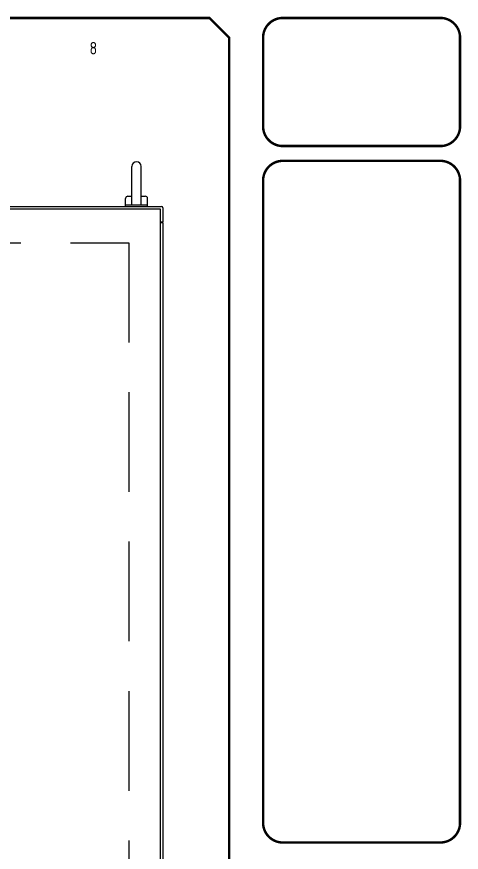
# Model space of a CAD drawing. Header units: inches. Extents: x 2 to 3359, y 2 to 2372.
# Drawn here: x 2792 to 3359, y 1307 to 2372 of the extents above; entities that cross this region are included whole.
import ezdxf
from ezdxf.enums import TextEntityAlignment as Align

# ---------------------------------------------------------------- set-up
doc = ezdxf.new("R2010")
doc.units = ezdxf.units.IN
doc.header["$LTSCALE"] = 10
doc.header["$MEASUREMENT"] = 0
doc.linetypes.add('DASHED', pattern=[0.75, 0.5, -0.25])
for name, color, linetype in [('PSYMS', 7, 'Continuous'), ('SYMS', 7, 'Continuous'), ('TITLE', 7, 'Continuous')]:
    doc.layers.add(name, color=color, linetype=linetype)
doc.styles.add('ITALIC', font='ITALIC')
doc.styles.add('SIMPLEX', font='simplex')
doc.styles.add('WD_IEC', font='isocp2.shx', dxfattribs={"width": 0.9, "height": 4})

# ---------------------------------------------------------------- blocks, each defined once
blk = doc.blocks.new('5084600')
for p, q in [((37.689, 70.878), (37.689, 72.803)), ((38.16, 70.878), (38.16, 72.803)), ((37.492, 71.31), (37.689, 71.31)), ((38.16, 71.31), (38.357, 71.31)), ((37.374, 70.799), (37.374, 71.192)), ((37.374, 70.878), (38.475, 70.878)), ((38.475, 70.799), (38.475, 71.192)), ((19.611, 70.799), (39.104, 70.799)), ((19.611, 70.681), (39.104, 70.681)), ((39.104, 70.799), (39.162, 70.799)), ((39.104, 70.681), (39.104, 0.924)), ((39.241, 70.72), (39.241, 70.013)), ((39.241, 70.013), (39.104, 70.013)), ((39.241, 69.978), (39.104, 69.978)), ((39.241, 69.978), (39.241, 0.567))]:
    blk.add_line(p, q)
at = {"linetype": 'DASHED'}
for p, q in [((19.611, 68.972), (37.532, 68.972)), ((37.532, 68.972), (37.532, 29.578))]:
    blk.add_line(p, q, dxfattribs=at)
for centre, radius, start, end in [((37.925, 72.803), 0.236, 0, 180), ((37.492, 71.192), 0.118, 90, 180), ((38.357, 71.192), 0.118, 0, 90), ((39.162, 70.72), 0.0786, 0, 90)]:
    blk.add_arc(centre, radius, start, end)
blk = doc.blocks.new('acade_title')
at = {"layer": 'TITLE'}
blk.add_line((765.79, 586.36), (765.79, 551.29), dxfattribs=at)
at = {"layer": 'TITLE', "const_width": 0.784}
blk.add_lwpolyline([(765.79, 7.07), (765.79, 586.36), (759.5, 592.64), (7.07, 592.64), (0.79, 586.36), (0.79, 7.07), (7.07, 0.79), (759.5, 0.79)], close=True, dxfattribs=at)
for points in [[(782.91, 592.64, 0.414214), (776.63, 586.36, 0.414214)], [(839.44, 586.36, 0.414214), (833.16, 592.64, 0.414214)], [(776.63, 558.09, 0.414214), (782.91, 551.81, 0.414214)], [(833.16, 551.81, 0.414214), (839.44, 558.09, 0.414214)], [(782.91, 547.1, 0.414214), (776.63, 540.82, 0.414214)], [(839.44, 540.82, 0.414214), (833.16, 547.1, 0.414214)], [(776.63, 336.15, 0.414214), (782.91, 329.87, 0.414214)], [(833.16, 329.87, 0.414214), (839.44, 336.15, 0.414214)]]:
    blk.add_lwpolyline(points, format="xyb", dxfattribs=at)
for points in [[(833.16, 592.64), (782.91, 592.64)], [(776.63, 586.36), (776.63, 558.09)], [(839.44, 586.36), (839.44, 558.09)], [(833.16, 551.81), (782.91, 551.81)], [(833.16, 547.1), (782.91, 547.1)], [(776.63, 540.82), (776.63, 336.15)], [(839.44, 540.82), (839.44, 336.15)], [(782.91, 329.87), (833.16, 329.87)]]:
    blk.add_lwpolyline(points, dxfattribs=at)
at = {"layer": 'SYMS', "style": 'WD_IEC', "width": 0.9}
blk.add_text('8', height=4, dxfattribs=at).set_placement((722.5, 581), align=Align.CENTER)
at = {"layer": 'TITLE', "color": 1, "style": 'ITALIC'}
for tag, height, p in [('TITLE#1', 3, (806.47, 85.58)), ('TITLE#2', 3, (806.47, 80.5)), ('TITLE#3', 3, (806.47, 75.41)), ('TITLE#4', 3, (806.47, 70.33)), ('DWG#', 4, (806.47, 20.76))]:
    blk.add_attdef(tag, text='', height=height, dxfattribs=at).set_placement(p, align=Align.CENTER)
at = {"layer": 'TITLE', "color": 1, "style": 'SIMPLEX'}
blk.add_attdef('CAD#', (772.63, 49.19), '', height=2.5, rotation=90, dxfattribs=at)
at = {"layer": 'TITLE', "color": 1}
for tag, p, height, style in [('ENGINEER', (783.37, 49.19), 2.5, 'ITALIC'), ('CHKDBY', (813.2, 49.2), 2.5, 'ITALIC'), ('JOB#', (789.06, 41.3), 2.5, 'SIMPLEX'), ('DRAWNBY', (814.95, 41.3), 2.5, 'ITALIC'), ('SCALE', (786.29, 33.76), 2.5, 'SIMPLEX'), ('DATE', (812.8, 33.76), 2.5, 'SIMPLEX'), ('SHTS', (815.9, 6.29), 4, 'ITALIC')]:
    blk.add_attdef(tag, p, '', height=height, dxfattribs=dict(at, style=style))
at = {"layer": 'TITLE', "color": 1, "style": 'ITALIC'}
blk.add_attdef('SH#', text='', height=4, dxfattribs=at).set_placement((799.54, 6.29), align=Align.RIGHT)
at = {"layer": 'TITLE', "color": 7, "flags": 9}
blk.add_attdef('WD_TB', (782.91, 0.79), '', height=3.14, dxfattribs=at)

msp = doc.modelspace()

# ---------------------------------------------------------------- block references
at = {"xscale": 4, "yscale": 4, "zscale": 4}
msp.add_blockref('acade_title', (0, 0), dxfattribs=at)
at = {"layer": 'PSYMS', "xscale": 25.39999999999964, "yscale": 25.39999999999964, "zscale": 25.39999999999964}
msp.add_blockref('5084600', (1981.9, 332.1), dxfattribs=at)

doc.saveas('drawing.dxf')
